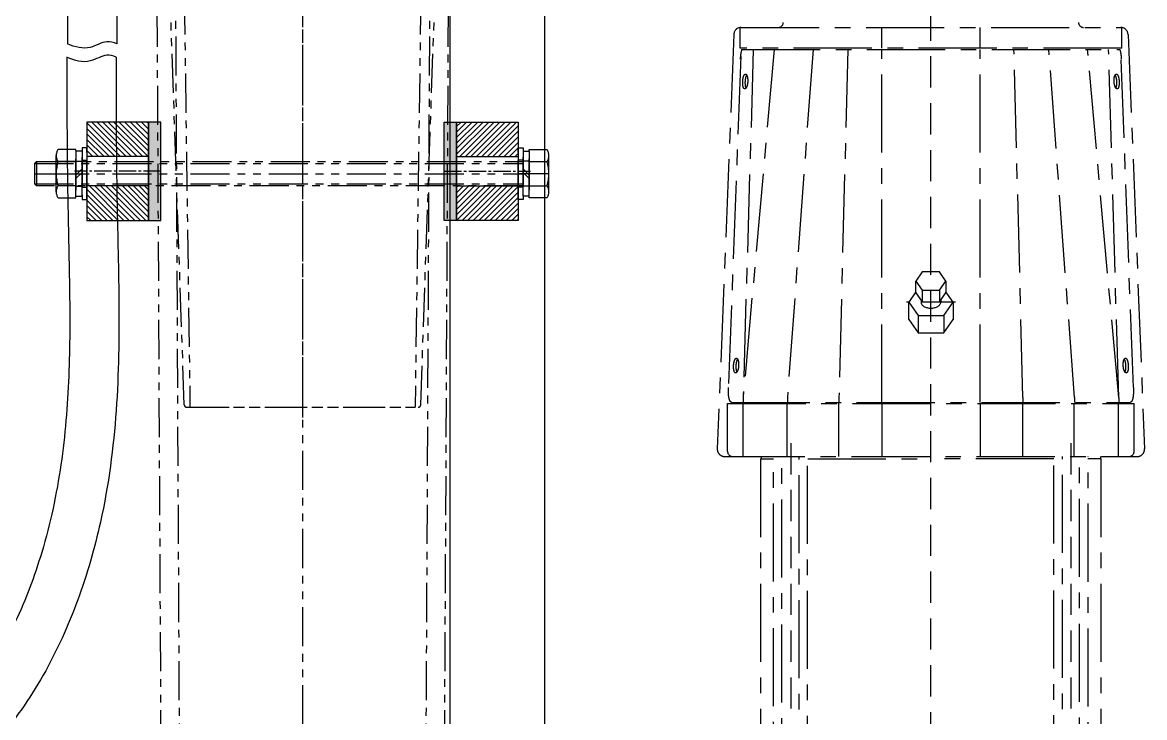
# Model space of a CAD drawing. Header units: millimetres. Extents: x 0 to 37514, y 0 to 8910.
# Drawn here: x 36486.8 to 36942.9, y 587.9 to 870.6 of the extents above; entities that cross this region are included whole.
import ezdxf

# ---------------------------------------------------------------- set-up
doc = ezdxf.new("R2010")
doc.units = ezdxf.units.MM
for name, pattern in [('CENTER', [50.8, 31.75, -6.35, 6.35, -6.35]), ('CENTER1', [10, 7, -1, 1, -1]), ('DASHED', [19.05, 12.7, -6.35]), ('HIDDEN', [9.525, 6.35, -3.175]), ('HIDDEN2', [4.7625, 3.175, -1.5875]), ('PHANTOM2', [31.75, 15.875, -3.175, 3.175, -3.175, 3.175, -3.175])]:
    doc.linetypes.add(name, pattern=pattern)
for name, color, linetype in [('1', 1, 'CENTER'), ('2', 2, 'DASHED'), ('CENTER', 1, 'CENTER'), ('HIDDEN', 2, 'HIDDEN'), ('THIN', 3, 'Continuous')]:
    doc.layers.add(name, color=color, linetype=linetype)

# ---------------------------------------------------------------- blocks, each defined once
blk = doc.blocks.new('A$C5A5F5954')
at = {"layer": '1'}
for p, q in [((-187.55, 427.02), (-187.55, 435.5)), ((-187.13, 435.5), (-32.29, 435.5)), ((-130, 427.02), (-130, 435.5)), ((-90, 427.02), (-90, 435.5)), ((-32.45, 427.02), (-32.45, 435.5)), ((-190.13, 432.66), (-196.83, 264.13)), ((-29.87, 432.66), (-23.17, 264.13)), ((-32.45, 427.02), (-187.55, 427.02)), ((-186.8, 426.52), (-33.2, 426.52)), ((-182.2, 426.52), (-186.34, 284.98)), ((-173.68, 426.52), (-186.34, 284.98)), ((-157.92, 426.52), (-168.34, 284.98)), ((-143.76, 426.52), (-147.39, 284.98)), ((-130, 282.98), (-130, 426.52)), ((-90, 282.98), (-90, 426.52)), ((-72.61, 284.98), (-76.24, 426.52)), ((-51.66, 284.98), (-62.08, 426.52)), ((-33.66, 284.98), (-46.32, 426.52)), ((-33.66, 284.98), (-37.8, 426.52)), ((-187.29, 423.87), (-192.3, 289.07)), ((-27.7, 289.07), (-32.71, 423.82)), ((-113.52, 336.03), (-116.12, 332.32)), ((-106.48, 336.03), (-113.52, 336.03)), ((-103.88, 332.32), (-106.48, 336.03)), ((-116.12, 327.57), (-116.12, 332.32)), ((-116.12, 332.32), (-113.52, 328.61)), ((-113.52, 328.61), (-106.48, 328.61)), ((-113.52, 328.61), (-113.52, 323.85)), ((-106.48, 328.61), (-103.88, 332.32)), ((-106.48, 328.61), (-106.48, 323.85)), ((-103.88, 332.32), (-103.88, 327.57)), ((-116.12, 327.94), (-119.04, 323.76)), ((-116.12, 327.57), (-113.52, 323.85)), ((-114, 324.54), (-114, 323.76)), ((-113.52, 323.85), (-106.48, 323.85)), ((-106.48, 323.85), (-103.88, 327.57)), ((-106, 324.54), (-106, 323.76)), ((-100.97, 323.76), (-103.88, 327.94)), ((-119.04, 316.74), (-119.04, 323.76)), ((-119.04, 323.76), (-115.2, 318.28)), ((-104.8, 318.28), (-100.97, 323.76)), ((-100.97, 323.76), (-100.97, 316.74)), ((-119.04, 316.74), (-115.2, 311.26)), ((-115.2, 318.28), (-104.8, 318.28)), ((-115.2, 318.28), (-115.2, 311.26)), ((-104.8, 318.28), (-104.8, 311.26)), ((-104.8, 311.26), (-100.97, 316.74)), ((-115.2, 311.26), (-104.8, 311.26)), ((-190.99, 283), (-29.01, 283)), ((-186.34, 284.98), (-186.34, 282.98)), ((-168.34, 284.98), (-168.34, 282.98)), ((-147.39, 284.98), (-147.39, 282.98)), ((-72.61, 284.98), (-72.61, 282.98)), ((-51.66, 284.98), (-51.66, 282.98)), ((-33.66, 284.98), (-33.66, 282.98)), ((-192.66, 263), (-192.66, 282.5)), ((-192.66, 282.5), (-27.43, 282.5)), ((-186.38, 261), (-186.38, 282.5)), ((-168.38, 261), (-168.38, 282.5)), ((-147.43, 261), (-147.43, 282.5)), ((-130, 282.5), (-130, 261)), ((-90, 282.5), (-90, 261)), ((-72.66, 261), (-72.66, 282.5)), ((-51.71, 261), (-51.71, 282.5)), ((-33.71, 261), (-33.71, 282.5)), ((-27.43, 263), (-27.43, 282.5)), ((-193.84, 260.98), (-184.25, 260.98)), ((-193.04, 261), (-27.04, 261)), ((-179.29, 260), (-174.03, 260)), ((-179.27, 260), (-179.27, 115.35)), ((-179, 261), (-179, 260)), ((-174, 108.59), (-174, 260.98)), ((-170.54, 110.14), (-170.54, 260.98)), ((-163.61, 120.01), (-163.61, 260.98)), ((-160.15, 123.84), (-160.15, 260.98)), ((-160.07, 259.99), (-110.03, 259.98)), ((-60.03, 259.99), (-110.06, 259.98)), ((-60, 123.99), (-60, 260.98)), ((-56.54, 120.19), (-56.54, 260.98)), ((-49.61, 110.4), (-49.61, 260.98)), ((-40.89, 260), (-46.17, 260)), ((-46.15, 108.47), (-46.15, 260.98)), ((-41.09, 261), (-41.09, 260)), ((-40.87, 260), (-40.87, 115.35)), ((-35.75, 260.98), (-26.16, 260.98))]:
    blk.add_line(p, q, dxfattribs=at)
for centre, radius, start, end in [((-187.13, 432.5), 3, 90, 177), ((-172, 437.5), 2, 270, 0), ((-48, 437.5), 2, 180, 270), ((-32.87, 432.5), 3, 3, 90), ((-193.84, 263.98), 3, 177, 270), ((-190.66, 263), 2, 180, 270), ((-29.43, 263), 2, 270, 0), ((-26.16, 263.98), 3, 270, 3)]:
    blk.add_arc(centre, radius, start, end, dxfattribs=at)
blk.add_ellipse((-110, 323.76), major_axis=(4, 0), ratio=0.607152, start_param=3.141593, end_param=6.283185, dxfattribs=at)
for points, knots in [([(-187.39, 422.59), (-187.37, 422.96), (-187.32, 423.69), (-187.19, 424.76), (-187.01, 425.71), (-186.87, 426.29), (-186.8, 426.52)], [0, 0, 0, 0, 1.087617, 2.206105, 3.24396, 3.980206, 3.980206, 3.980206, 3.980206]), ([(-33.2, 426.52), (-33.13, 426.29), (-32.99, 425.71), (-32.82, 424.76), (-32.69, 423.69), (-32.63, 422.96), (-32.61, 422.59)], [2.551104, 2.551104, 2.551104, 2.551104, 3.28516, 4.3248, 5.442919, 6.531308, 6.531308, 6.531308, 6.531308])]:
    blk.add_open_spline(points, degree=3, knots=knots, dxfattribs=at)
for points, start_tangent, end_tangent in [([(-185.68, 410.5), (-185.96, 410.62), (-186.2, 410.98), (-186.38, 411.54), (-186.49, 412.26), (-186.52, 413.08), (-186.48, 413.94), (-186.36, 414.75), (-186.18, 415.47), (-185.95, 416.03), (-185.68, 416.38), (-185.39, 416.5)], (-1, 0), (1, 0)), ([(-185.01, 416.03), (-185.24, 415.47), (-185.42, 414.75), (-185.54, 413.94), (-185.58, 413.08), (-185.55, 412.26), (-185.44, 411.54), (-185.26, 410.98)], (-0.474871, -0.880055), (0.40007, -0.916485)), ([(-185.39, 416.5), (-185.1, 416.38), (-184.91, 416.16)], (1, 0), (0.524867, -0.851184)), ([(-184.84, 416.02), (-184.63, 415.46), (-184.5, 414.75), (-184.45, 413.93), (-184.49, 413.08), (-184.62, 412.25), (-184.83, 411.53), (-185.09, 410.97)], (0.446111, -0.894978), (-0.514379, -0.857563)), ([(-184.93, 416.15), (-185.01, 416.03)], (-0.542099, -0.840314), (-0.474871, -0.880055)), ([(-184.91, 416.16), (-184.84, 416.02)], (0.524867, -0.851184), (0.446111, -0.894978)), ([(-34.91, 410.97), (-35.17, 411.53), (-35.38, 412.25), (-35.51, 413.08), (-35.55, 413.93), (-35.5, 414.75), (-35.37, 415.46), (-35.16, 416.02)], (-0.514379, 0.857563), (0.446111, 0.894978)), ([(-35.16, 416.02), (-35.09, 416.16)], (0.446111, 0.894978), (0.524867, 0.851184)), ([(-35.09, 416.16), (-34.9, 416.38), (-34.61, 416.5)], (0.524867, 0.851184), (1, 0)), ([(-34.99, 416.03), (-35.07, 416.15)], (-0.474871, 0.880055), (-0.542099, 0.840314)), ([(-34.74, 410.98), (-34.56, 411.54), (-34.45, 412.26), (-34.42, 413.08), (-34.46, 413.94), (-34.58, 414.75), (-34.76, 415.47), (-34.99, 416.03)], (0.40007, 0.916485), (-0.474871, 0.880055)), ([(-34.61, 416.5), (-34.32, 416.38), (-34.05, 416.03), (-33.82, 415.47), (-33.64, 414.75), (-33.52, 413.94), (-33.48, 413.08), (-33.51, 412.26), (-33.62, 411.54), (-33.8, 410.98), (-34.04, 410.62), (-34.32, 410.5)], (1, 0), (-1, 0)), ([(-185.17, 410.85), (-185.38, 410.62), (-185.68, 410.5)], (-0.574873, -0.818243), (-1, 0)), ([(-185.26, 410.98), (-185.2, 410.85)], (0.40007, -0.916485), (0.474207, -0.880414)), ([(-185.09, 410.97), (-185.17, 410.85)], (-0.514379, -0.857563), (-0.574873, -0.818243)), ([(-34.83, 410.85), (-34.91, 410.97)], (-0.574873, 0.818243), (-0.514379, 0.857563)), ([(-34.32, 410.5), (-34.62, 410.62), (-34.83, 410.85)], (-1, 0), (-0.574873, 0.818243)), ([(-34.8, 410.85), (-34.74, 410.98)], (0.474207, 0.880414), (0.40007, 0.916485)), ([(-189.38, 294.98), (-189.66, 295.1), (-189.9, 295.45), (-190.08, 296.01), (-190.19, 296.74), (-190.22, 297.56), (-190.18, 298.41), (-190.06, 299.23), (-189.88, 299.95), (-189.65, 300.5), (-189.38, 300.86), (-189.08, 300.98)], (-1, 0), (1, 0)), ([(-188.71, 300.5), (-188.94, 299.95), (-189.12, 299.23), (-189.24, 298.41), (-189.28, 297.56), (-189.25, 296.74), (-189.14, 296.01), (-188.96, 295.45)], (-0.47587, -0.879516), (0.401367, -0.915918)), ([(-189.08, 300.98), (-188.8, 300.85), (-188.61, 300.63)], (1, 0), (0.524089, -0.851664)), ([(-188.54, 300.5), (-188.33, 299.94), (-188.2, 299.23), (-188.15, 298.41), (-188.19, 297.55), (-188.32, 296.73), (-188.53, 296.01), (-188.79, 295.45)], (0.445073, -0.895494), (-0.513541, -0.858065)), ([(-188.63, 300.63), (-188.71, 300.5)], (-0.542867, -0.839818), (-0.47587, -0.879516)), ([(-188.61, 300.63), (-188.54, 300.5)], (0.524089, -0.851664), (0.445073, -0.895494)), ([(-31.21, 295.45), (-31.47, 296.01), (-31.68, 296.73), (-31.81, 297.55), (-31.85, 298.41), (-31.8, 299.23), (-31.67, 299.94), (-31.46, 300.5)], (-0.513541, 0.858065), (0.445073, 0.895494)), ([(-31.46, 300.5), (-31.39, 300.63)], (0.445073, 0.895494), (0.524089, 0.851664)), ([(-31.39, 300.63), (-31.2, 300.85), (-30.92, 300.98)], (0.524089, 0.851664), (1, 0)), ([(-31.29, 300.5), (-31.37, 300.63)], (-0.47587, 0.879516), (-0.542867, 0.839818)), ([(-31.04, 295.45), (-30.86, 296.01), (-30.75, 296.74), (-30.72, 297.56), (-30.76, 298.41), (-30.88, 299.23), (-31.06, 299.95), (-31.29, 300.5)], (0.401367, 0.915918), (-0.47587, 0.879516)), ([(-30.92, 300.98), (-30.62, 300.86), (-30.35, 300.5), (-30.12, 299.95), (-29.94, 299.23), (-29.82, 298.41), (-29.78, 297.56), (-29.81, 296.74), (-29.92, 296.01), (-30.1, 295.45), (-30.34, 295.1), (-30.62, 294.98)], (1, 0), (-1, 0)), ([(-188.87, 295.33), (-189.08, 295.1), (-189.38, 294.98)], (-0.574038, -0.818829), (-1, 0)), ([(-188.96, 295.45), (-188.9, 295.33)], (0.401367, -0.915918), (0.475298, -0.879825)), ([(-188.79, 295.45), (-188.87, 295.33)], (-0.513541, -0.858065), (-0.574038, -0.818829)), ([(-31.13, 295.33), (-31.21, 295.45)], (-0.574038, 0.818829), (-0.513541, 0.858065)), ([(-30.62, 294.98), (-30.92, 295.1), (-31.13, 295.33)], (-1, 0), (-0.574038, 0.818829)), ([(-31.1, 295.33), (-31.04, 295.45)], (0.475298, 0.879825), (0.401367, 0.915918)), ([(-190.99, 283), (-191.36, 283.15), (-191.68, 283.57), (-191.92, 284.16), (-192.1, 284.89), (-192.24, 285.79), (-192.31, 286.83), (-192.34, 287.97), (-192.3, 289.07)], (-0.998311, 0.0581), (0.050974, 0.9987)), ([(-27.7, 289.07), (-27.66, 287.96), (-27.69, 286.82), (-27.77, 285.77), (-27.9, 284.88), (-28.08, 284.16), (-28.32, 283.56), (-28.64, 283.15), (-29.01, 283)], (0.050974, -0.9987), (-0.998314, -0.058047))]:
    blk.add_spline(points, degree=3, dxfattribs=dict(at, start_tangent=start_tangent, end_tangent=end_tangent))
at = {"layer": '2'}
for p, q in [((-110, -8.06), (-110, 730.5)), ((-100.06, 323.76), (-119.94, 323.76)), ((-166.95, 266.42), (-166.95, 108.63)), ((-53.07, 266.42), (-53.07, 111.51))]:
    blk.add_line(p, q, dxfattribs=at)
blk = doc.blocks.new('A$C776C3D5C')
for p, q in [((-128.24, 347.51), (-128.24, 306.51)), ((-127.24, 348.51), (-93.74, 348.51)), ((-103.24, 348.51), (-103.24, 321.51)), ((-93.74, 348.51), (-93.74, 337.72)), ((-83.74, 349.51), (-92.74, 349.51)), ((-82.74, 348.51), (-54.74, 348.51)), ((-82.74, 348.51), (-82.74, 337.72)), ((-54.74, 348.51), (-54.74, 337.72)), ((-53.74, 349.51), (-44.74, 349.51)), ((-43.74, 348.51), (-10.24, 348.51)), ((-43.74, 348.51), (-43.74, 337.72)), ((-9.24, 347.51), (-9.24, 306.51)), ((-93.74, 337.72), (-92.06, 321.51)), ((-82.74, 337.72), (-84.43, 321.51)), ((-54.74, 337.72), (-53.06, 321.51)), ((-43.74, 337.72), (-45.43, 321.51)), ((-90.49, 328.51), (-90.49, 321.51)), ((-90.49, 328.51), (-85.99, 328.51)), ((-85.99, 328.51), (-85.99, 321.51)), ((-51.49, 328.51), (-51.49, 321.51)), ((-46.99, 328.51), (-51.49, 328.51)), ((-46.99, 328.51), (-46.99, 321.51)), ((-119.8, 321.51), (-17.69, 321.51)), ((-119.8, 306.51), (-119.8, 321.51)), ((-17.69, 321.51), (-17.69, 306.51)), ((-128.24, 306.51), (-9.24, 306.51))]:
    blk.add_line(p, q)
at = {"color": 2, "linetype": 'HIDDEN2'}
for p, q in [((-128.24, 343.51), (-127.74, 343.51)), ((-127.74, 343.51), (-127.74, 313.51)), ((-9.74, 343.51), (-9.74, 313.51)), ((-9.24, 343.51), (-9.74, 343.51)), ((-114.74, 338.58), (-114.74, 318.44)), ((-22.74, 338.58), (-22.74, 318.44)), ((-109.3, 337.25), (-109.3, 319.77)), ((-28.19, 337.25), (-28.19, 319.77)), ((-85.74, 329.51), (-90.74, 329.51)), ((-46.74, 329.51), (-51.74, 329.51)), ((-86.18, 327.91), (-90.31, 327.91)), ((-47.18, 327.91), (-51.31, 327.91)), ((-128.24, 313.51), (-127.74, 313.51)), ((-9.24, 313.51), (-9.74, 313.51))]:
    blk.add_line(p, q, dxfattribs=at)
at = {"color": 6, "linetype": 'PHANTOM2'}
for p, q in [((-68.74, 311.51), (-68.74, 34.51)), ((-128.24, 306.51), (-128.24, 285.51)), ((-128.24, 306.51), (-9.24, 306.51)), ((-9.24, 306.51), (-9.24, 285.51)), ((-128.24, 285.51), (-9.24, 285.51)), ((-125.31, 285.51), (-119.17, 275.52)), ((-116.79, 40.46), (-125.31, 285.51)), ((-20.7, 40.46), (-12.18, 285.51)), ((-12.18, 285.51), (-18.31, 275.52)), ((-117.7, 270.43), (-114.49, 39.51)), ((-19.79, 270.43), (-22.99, 39.51)), ((-115.79, 39.51), (-21.7, 39.51)), ((-114.49, 39.51), (-22.99, 39.51))]:
    blk.add_line(p, q, dxfattribs=at)
at = {"color": 2, "linetype": 'HIDDEN2'}
for points in [[(-85.74, 349.51), (-86.18, 349.08), (-90.31, 349.08), (-90.74, 349.51)], [(-86.18, 349.08), (-86.18, 327.91), (-88.24, 326.72), (-90.31, 327.91), (-90.31, 349.08)], [(-46.74, 349.51), (-47.18, 349.08), (-51.31, 349.08), (-51.74, 349.51)], [(-47.18, 349.08), (-47.18, 327.91), (-49.24, 326.72), (-51.31, 327.91), (-51.31, 349.08)], [(-127.74, 338.99), (-114.74, 338.58), (-112.62, 337.35)], [(-127.74, 338.99), (-126.55, 337.79), (-126.55, 319.23), (-127.74, 318.03)], [(-126.55, 337.79), (-109.3, 337.25), (-104.26, 328.51), (-109.3, 319.77), (-126.55, 319.23)], [(-10.94, 337.79), (-28.19, 337.25), (-33.23, 328.51), (-28.19, 319.77), (-10.94, 319.23)], [(-9.74, 338.99), (-22.74, 338.58), (-24.87, 337.35)], [(-9.74, 338.99), (-10.94, 337.79), (-10.94, 319.23), (-9.74, 318.03)], [(-112.62, 319.67), (-114.74, 318.44), (-127.74, 318.03)], [(-24.87, 319.67), (-22.74, 318.44), (-9.74, 318.03)]]:
    blk.add_lwpolyline(points, dxfattribs=at)
for centre, start, end in [((-127.24, 347.51), 90, 180), ((-92.74, 348.51), 90, 180), ((-83.74, 348.51), 0, 90), ((-53.74, 348.51), 90, 180), ((-44.74, 348.51), 0, 90), ((-10.24, 347.51), 0, 90)]:
    blk.add_arc(centre, 1, start, end)
at = {"color": 6, "linetype": 'PHANTOM2'}
for centre, radius, start, end in [((-127.69, 270.29), 10, 0.7942, 31.5608), ((-9.79, 270.29), 10, 148.4392, 179.2058), ((-115.79, 40.51), 1, 182.6765, 270), ((-21.7, 40.51), 1, 270, 357.3235)]:
    blk.add_arc(centre, radius, start, end, dxfattribs=at)
at = {"layer": 'CENTER', "linetype": 'CENTER1'}
for p, q in [((-88.24, 354.51), (-88.24, 324.5)), ((-49.24, 354.51), (-49.24, 324.5))]:
    blk.add_line(p, q, dxfattribs=at)
at = {"layer": 'CENTER'}
for p, q in [((-127.74, 328.51), (-104.26, 328.51)), ((-9.74, 328.51), (-33.23, 328.51))]:
    blk.add_line(p, q, dxfattribs=at)
at = {"layer": 'THIN', "color": 2, "linetype": 'HIDDEN2'}
for points in [[(-90.31, 328.76), (-90.74, 329.51), (-90.74, 349.51)], [(-85.74, 349.51), (-85.74, 329.51), (-86.18, 328.76)], [(-51.31, 328.76), (-51.74, 329.51), (-51.74, 349.51)], [(-46.74, 349.51), (-46.74, 329.51), (-47.18, 328.76)]]:
    blk.add_lwpolyline(points, dxfattribs=at)
blk = doc.blocks.new('A$C5E9B3B67')
at = {"color": 6, "linetype": 'PHANTOM2'}
for p, q in [((162.93, 494.59), (162.93, -40.41)), ((103.43, 452.59), (105.92, -34.42)), ((222.43, 452.59), (219.93, -34.42)), ((111.05, 440.88), (113.43, -35.41)), ((214.81, 440.88), (212.43, -35.41))]:
    blk.add_line(p, q, dxfattribs=at)
blk = doc.blocks.new('A$C10EB100D')
h = blk.add_hatch()
h.set_pattern_fill('ANSI31', color=0, scale=0.5)
h.set_pattern_definition([(45, (-307401.1248, 12404.4176), (-1.122532015, 1.122532015), [])])
h.paths.add_polyline_path([(-20, -14), (-20, 0), (5, 0), (5, -14)])
h.paths.add_polyline_path([(-20, -40), (-20, -26), (5, -26), (5, -40)])
at = {"color": 0}
blk.add_line((-20, -14, 0), (5, -14), dxfattribs=at)
at = {"color": 1, "linetype": 'CENTER1'}
blk.add_line((-25, -20), (10, -20), dxfattribs=at)
blk.add_line((-20, -26, 0), (5, -26))
at = {"color": 0}
blk.add_lwpolyline([(-20, -40), (-20, 0), (5, 0), (5, -40), (-20, -40)], dxfattribs=at)
blk = doc.blocks.new('A$C3DF8670C')
h = blk.add_hatch(color=251)
h.dxf.hatch_style = 1
h.paths.add_polyline_path([(-62.63, 377.01), (-62.63, 337.01), (-57.63, 337.01), (-57.63, 377.01)])
h = blk.add_hatch(color=251)
h.dxf.hatch_style = 1
h.paths.add_polyline_path([(62.63, 377.01), (62.63, 337.01), (57.63, 337.01), (57.63, 377.01)])
for p, q in [((-95.5, 524.01), (-95.5, 408.81)), ((-75.5, 524.01), (-75.5, 408.81)), ((62.63, 363.01, 0), (82.63, 363.01)), ((62.63, 351.01, 0), (82.63, 351.01))]:
    blk.add_line(p, q)
at = {"color": 6, "linetype": 'PHANTOM2'}
for p, q in [((-108.19, 361.01, 0), (-109, 360.19, 0)), ((-108.19, 361.01, 0), (89.63, 361.01, 0)), ((-108.19, 361.01, 0), (-108.19, 351.01, 0)), ((-100.13, 348.64, 0), (-100.13, 363.37, 0)), ((-92.13, 360.91, 0), (-99.37, 360.91, 0)), ((92.13, 360.91, 0), (99.37, 360.91, 0)), ((100.13, 348.64, 0), (100.13, 363.37, 0)), ((-109, 360.19, 0), (-109, 351.82, 0)), ((-89.63, 357.96, 0), (-92.13, 355.46, 0)), ((-89.63, 356.55, 0), (-92.13, 354.05, 0)), ((89.63, 357.96, 0), (92.13, 355.46, 0)), ((89.63, 356.55, 0), (92.13, 354.05, 0)), ((-109, 351.82, 0), (-108.19, 351.01, 0)), ((89.63, 351.01, 0), (-108.19, 351.01, 0)), ((-92.13, 351.1, 0), (-99.37, 351.1, 0)), ((92.13, 351.1, 0), (99.37, 351.1, 0))]:
    blk.add_line(p, q, dxfattribs=at)
at = {"color": 4}
blk.add_lwpolyline([(60, 611.01), (98.37, 611.01), (98.37, -62), (60, -62)], close=True, dxfattribs=at)
at = {"color": 251}
for points in [[(-62.63, 377.01), (-62.63, 337.01), (-57.63, 337.01), (-57.63, 377.01), (-62.63, 377.01)], [(62.63, 377.01), (62.63, 337.01), (57.63, 337.01), (57.63, 377.01), (62.63, 377.01)]]:
    blk.add_lwpolyline(points, dxfattribs=at)
at = {"color": 6, "linetype": 'PHANTOM2', "elevation": 0}
for points in [[(-92.13, 346.19), (-92.13, 365.82), (-99.37, 365.82, 0.309401), (-99.37, 360.91, 0.154701), (-99.37, 351.1, 0.309401), (-99.37, 346.19)], [(92.13, 346.19), (92.13, 365.82), (99.37, 365.82, -0.309401), (99.37, 360.91, -0.154701), (99.37, 351.1, -0.309401), (99.37, 346.19)]]:
    blk.add_lwpolyline(points, format="xyb", close=True, dxfattribs=at)
for points in [[(-92.13, 346.81), (-89.63, 346.81), (-89.63, 365.21), (-92.13, 365.21)], [(-89.63, 345.51), (-87.63, 345.51), (-87.63, 366.51), (-89.63, 366.51)], [(89.63, 345.51), (87.63, 345.51), (87.63, 366.51), (89.63, 366.51)], [(92.13, 346.81), (89.63, 346.81), (89.63, 365.21), (92.13, 365.21)]]:
    blk.add_lwpolyline(points, close=True, dxfattribs=at)
at = {"color": 5}
for points, knots in [([(-75.5, 408.81), (-76.83, 409.43), (-80.36, 410.42), (-86.98, 405.95), (-92.4, 407.46), (-95.5, 408.77)], [4.703816, 4.703816, 4.703816, 4.703816, 9.03062, 16.183248, 25.678333, 25.678333, 25.678333, 25.678333]), ([(-75.8, 403.41, 0), (-75.8, 395.46, 0), (-75.79, 387.52, 0), (-75.74, 373.43, 0), (-75.7, 367.27, 0), (-75.59, 356.87, 0), (-75.54, 352.62, 0), (-75.41, 344.73, 0), (-75.34, 341.1, 0), (-75.18, 333.81, 0), (-75.1, 330.16, 0), (-74.86, 319.2, 0), (-74.72, 311.86, 0), (-74.52, 289.69, 0), (-74.71, 274.78, 0), (-76.84, 244.7, 0), (-78.78, 229.53, 0), (-83.34, 209.01, 0), (-84.67, 203.75, 0), (-89.26, 187.94, 0), (-93.09, 177.33, 0), (-102.44, 156.84, 0), (-107.96, 146.95, 0), (-118.89, 131.57, 0), (-123.82, 125.67, 0), (-134.67, 114.96, 0), (-140.6, 110.17, 0), (-148.67, 105.12, 0), (-150.33, 104.15, 0), (-153.32, 102.53, 0), (-154.65, 101.86, 0), (-157.31, 100.58, 0), (-158.65, 99.97, 0), (-162.71, 98.25, 0), (-165.46, 97.22, 0), (-174.49, 94.23, 0), (-180.88, 92.7, 0), (-193.76, 90.33, 0), (-200.24, 89.49, 0), (-213.11, 88.14, 0), (-219.51, 87.64, 0), (-227.51, 87.01, 0), (-229.24, 86.87, 0), (-232.34, 86.62, 0), (-233.71, 86.51, 0), (-236.47, 86.28, 0), (-237.85, 86.16, 0), (-241.99, 85.81, 0), (-244.76, 85.58, 0), (-253.08, 84.92, 0), (-258.67, 84.54, 0), (-265.86, 84.27, 0), (-267.39, 84.22, 0), (-270.2, 84.17, 0), (-271.48, 84.15, 0), (-274.02, 84.14, 0), (-275.29, 84.14, 0), (-279.06, 84.17, 0), (-281.55, 84.21, 0), (-285.1, 84.27, 0), (-286.18, 84.28, 0), (-288.34, 84.32, 0), (-289.42, 84.34, 0), (-290.73, 84.35, 0), (-290.97, 84.36, 0), (-291.2, 84.36, 0)], [3.584798, 3.584798, 3.584798, 3.584798, 27.424274, 27.424274, 45.954687, 45.954687, 58.787153, 58.787153, 69.76848, 69.76848, 80.749808, 80.749808, 102.712462, 102.712462, 146.847092, 146.847092, 190.981722, 190.981722, 206.140023, 206.140023, 236.456626, 236.456626, 266.773228, 266.773228, 287.783119, 287.783119, 308.793011, 308.793011, 314.083275, 314.083275, 318.162077, 318.162077, 322.240879, 322.240879, 330.398483, 330.398483, 348.792581, 348.792581, 367.186679, 367.186679, 385.580778, 385.580778, 390.699519, 390.699519, 394.823128, 394.823128, 398.946737, 398.946737, 407.193956, 407.193956, 423.688393, 423.688393, 428.132015, 428.132015, 431.813153, 431.813153, 435.494291, 435.494291, 442.856566, 442.856566, 446.108901, 446.108901, 449.361237, 449.361237, 450.059495, 450.059495, 450.059495, 450.059495]), ([(-95.8, 403.36, 0), (-95.8, 394.78, 0), (-95.79, 386.2, 0), (-95.73, 371.35, 0), (-95.68, 365.09, 0), (-95.57, 354.94, 0), (-95.52, 351.03, 0), (-95.35, 340.92, 0), (-95.21, 334.72, 0), (-94.94, 322.39, 0), (-94.81, 316.24, 0), (-94.55, 297.89, 0), (-94.56, 285.74, 0), (-95.52, 261.61, 0), (-96.49, 249.62, 0), (-99.95, 225.76, 0), (-102.45, 213.88, 0), (-108.89, 192.41, 0), (-112.47, 182.81, 0), (-121.02, 164.56, 0), (-125.99, 155.92, 0), (-135.5, 142.88, 0), (-139.69, 138, 0), (-148.65, 129.39, 0), (-153.42, 125.66, 0), (-159.83, 121.76, 0), (-161.2, 120.99, 0), (-164.01, 119.53, 0), (-165.44, 118.84, 0), (-169.85, 116.91, 0), (-172.92, 115.78, 0), (-182.42, 112.8, 0), (-189.21, 111.37, 0), (-203.37, 109.2, 0), (-210.75, 108.46, 0), (-221.43, 107.55, 0), (-224.66, 107.3, 0), (-229.55, 106.91, 0), (-231.2, 106.78, 0), (-234.66, 106.5, 0), (-236.46, 106.35, 0), (-240.02, 106.05, 0), (-241.79, 105.9, 0), (-247.06, 105.46, 0), (-250.53, 105.18, 0), (-256.97, 104.72, 0), (-259.95, 104.54, 0), (-265.29, 104.29, 0), (-267.65, 104.22, 0), (-271.02, 104.16, 0), (-272.04, 104.15, 0), (-274.09, 104.14, 0), (-275.12, 104.14, 0), (-278.23, 104.16, 0), (-280.32, 104.19, 0), (-283.8, 104.25, 0), (-285.16, 104.27, 0), (-288, 104.32, 0), (-289.45, 104.34, 0), (-290.9, 104.36, 0)], [3.624865, 3.624865, 3.624865, 3.624865, 29.328312, 29.328312, 48.029612, 48.029612, 59.688737, 59.688737, 78.260008, 78.260008, 96.831279, 96.831279, 133.97382, 133.97382, 171.116361, 171.116361, 208.258902, 208.258902, 238.322858, 238.322858, 268.386813, 268.386813, 289.149068, 289.149068, 309.911323, 309.911323, 315.499351, 315.499351, 321.087379, 321.087379, 332.263434, 332.263434, 354.441861, 354.441861, 376.620289, 376.620289, 386.127026, 386.127026, 390.991101, 390.991101, 396.283075, 396.283075, 401.57505, 401.57505, 412.158998, 412.158998, 421.426746, 421.426746, 428.841625, 428.841625, 432.034959, 432.034959, 435.228293, 435.228293, 441.614962, 441.614962, 445.705667, 445.705667, 450.059495, 450.059495, 450.059495, 450.059495]), ([(-75.8, 403.41, 0), (-77.03, 403.95, 0), (-80.46, 404.82, 0), (-87.08, 400.35, 0), (-92.6, 401.99, 0), (-95.8, 403.36, 0)], [5.032854, 5.032854, 5.032854, 5.032854, 9.03062, 16.183248, 25.986947, 25.986947, 25.986947, 25.986947])]:
    blk.add_open_spline(points, degree=3, knots=knots, dxfattribs=at)
at = {"layer": 'CENTER', "color": 6, "linetype": 'PHANTOM2'}
for p, q in [((-109, 356.01, 0), (89.63, 356.01, 0)), ((-100.13, 356.01, 0), (-92.13, 356.01, 0)), ((-92.13, 356.01, 0), (-89.63, 356.01, 0)), ((-89.63, 356.01, 0), (-87.63, 356.01, 0)), ((89.63, 356.01, 0), (87.63, 356.01, 0)), ((92.13, 356.01, 0), (89.63, 356.01, 0)), ((100.13, 356.01, 0), (92.13, 356.01, 0))]:
    blk.add_line(p, q, dxfattribs=at)
at = {"layer": 'HIDDEN', "color": 6, "linetype": 'PHANTOM2'}
for p, q in [((-92.13, 361.11, 0), (-89.63, 361.11, 0)), ((-89.63, 361.51, 0), (-87.63, 361.51, 0)), ((89.63, 361.51, 0), (87.63, 361.51, 0)), ((92.13, 361.11, 0), (89.63, 361.11, 0)), ((-92.13, 350.91, 0), (-89.63, 350.91, 0)), ((-89.63, 350.51, 0), (-87.63, 350.51, 0)), ((89.63, 350.51, 0), (87.63, 350.51, 0)), ((92.13, 350.91, 0), (89.63, 350.91, 0))]:
    blk.add_line(p, q, dxfattribs=at)
at = {"layer": 'THIN', "color": 6, "linetype": 'PHANTOM2'}
for points in [[(-109, 360.19), (89.63, 360.19)], [(-109, 351.82), (89.63, 351.82)]]:
    blk.add_lwpolyline(points, dxfattribs=at)
for name, p in [('A$C5E9B3B67', (-162.93, 34.42)), ('A$C776C3D5C', (68.74, 221.5)), ('A$C10EB100D', (82.63, 377.01, 0))]:
    blk.add_blockref(name, p)
at = {"xscale": -1}
blk.add_blockref('A$C10EB100D', (-82.63, 377.01, 0), dxfattribs=at)

msp = doc.modelspace()

# ---------------------------------------------------------------- block references
for name, p in [('A$C5A5F5954', (36966.106, 433.078)), ('A$C3DF8670C', (36600.676, 453.078))]:
    msp.add_blockref(name, p)

doc.saveas('drawing.dxf')
